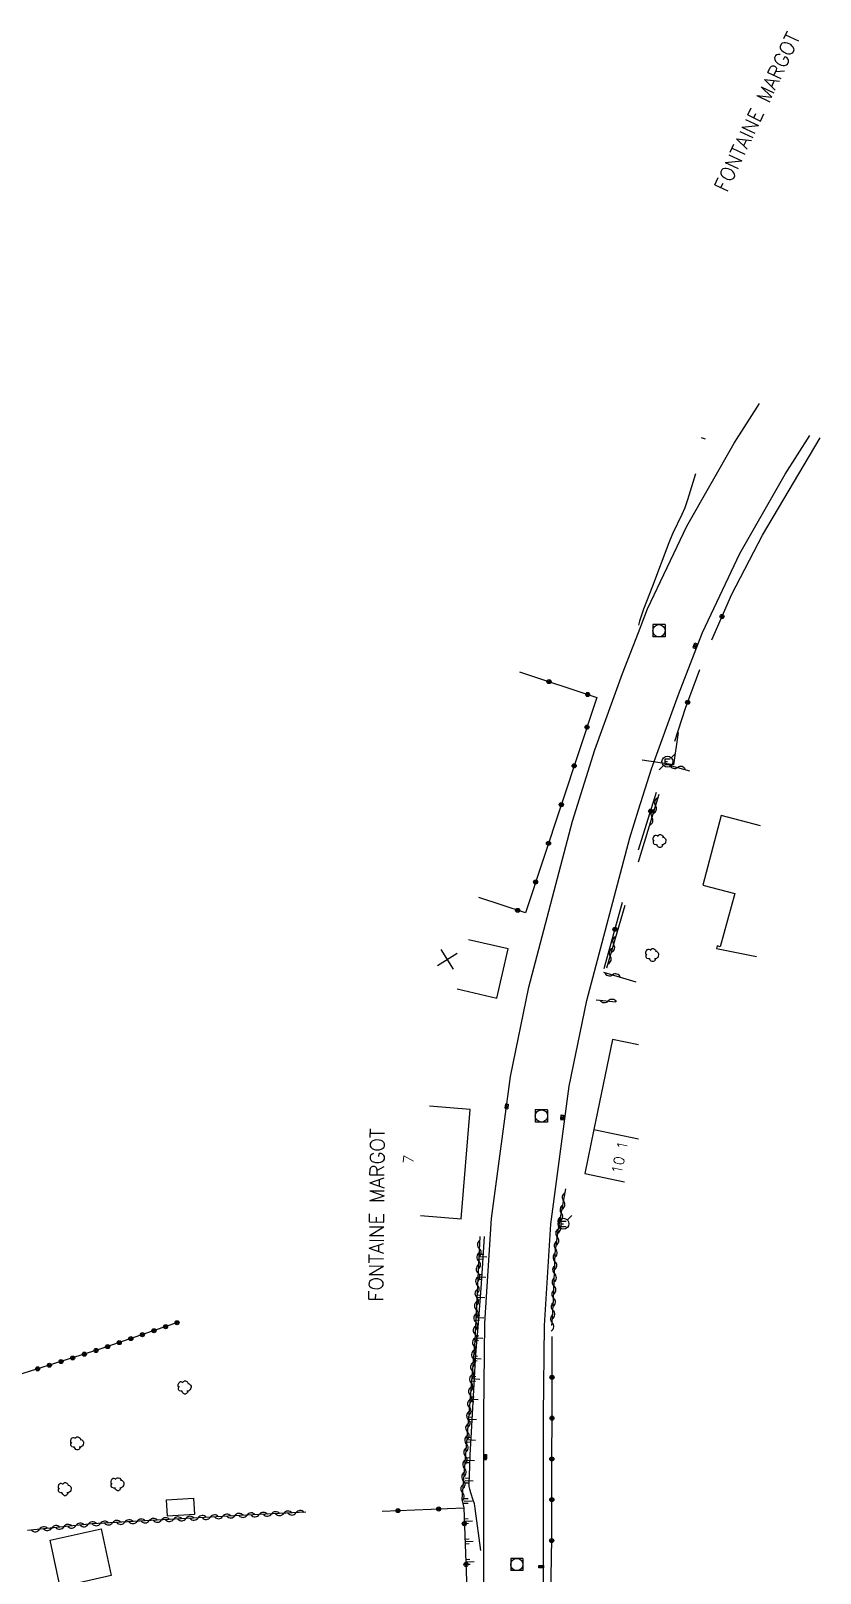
# Model space of a CAD drawing. Header units: millimetres. Extents: x -50 to 223029, y -50 to 65954.
# Drawn here: x 222925.5 to 223022.3, y 65548.7 to 65737.8 of the extents above; entities that cross this region are included whole.
import ezdxf
from ezdxf.enums import TextEntityAlignment as Align

# ---------------------------------------------------------------- set-up
doc = ezdxf.new("R2010")
doc.units = ezdxf.units.MM
doc.linetypes.add('DASHED', pattern=[0.75, 0.5, -0.25])
doc.layers.get('0').update_dxf_attribs({"linetype": 'CONTINUOUS'})
for name, color, linetype in [('W0008', 7, 'CONTINUOUS'), ('W0100', 7, 'CONTINUOUS'), ('W0104', 1, 'CONTINUOUS'), ('W0112', 1, 'DASHED'), ('W0211', 2, 'CONTINUOUS'), ('W0300', 7, 'CONTINUOUS'), ('W0310', 3, 'CONTINUOUS'), ('W0322', 7, 'CONTINUOUS'), ('W0323', 7, 'CONTINUOUS'), ('W0400', 7, 'CONTINUOUS'), ('W0420', 7, 'CONTINUOUS'), ('W0471', 7, 'CONTINUOUS'), ('W0989', 7, 'CONTINUOUS'), ('W0991', 7, 'CONTINUOUS')]:
    doc.layers.add(name, color=color, linetype=linetype)
doc.styles.get("Standard").update_dxf_attribs({"font": 'romans.shx', "width": 0.85})

# ---------------------------------------------------------------- blocks, each defined once
blk = doc.blocks.new('T471')
for p, q in [((-0.333334, 0.333334), (-0.333334, -0.333334)), ((-0.333334, 0.333334), (0.333334, 0.333334)), ((-0.333334, 0), (0, 0)), ((0.500001, 0.500001), (1.000002, 1.000002)), ((-0.500001, -0.500001), (-1.000002, -1.000002)), ((-0.333334, -0.333334), (0.333334, -0.333334))]:
    blk.add_line(p, q)
blk.add_ellipse((0, 0), major_axis=(0.471405, 0.471405), ratio=1, start_param=5.4977871438, end_param=11.780972451)
blk = doc.blocks.new('T300')
for p, q in [((-0.8, 0.51), (-0.86, 0.34)), ((-0.86, 0.34), (-0.86, 0.17)), ((-0.86, 0.17), (-0.74, 0.06)), ((-0.69, 0.63), (-0.8, 0.51)), ((-0.8, -0.06), (-0.74, 0.06)), ((-0.74, 0.06), (-0.69, 0.11)), ((-0.57, 0.69), (-0.69, 0.63)), ((-0.46, 0.69), (-0.57, 0.69)), ((-0.29, 0.63), (-0.46, 0.69)), ((-0.29, 0.63), (-0.17, 0.74)), ((-0.23, 0.57), (-0.29, 0.63)), ((-0.17, 0.74), (-0.06, 0.8)), ((-0.06, 0.8), (0.06, 0.8)), ((0.06, 0.8), (0.23, 0.74)), ((0.23, 0.74), (0.34, 0.63)), ((0.34, 0.63), (0.4, 0.51)), ((0.46, 0.46), (0.34, 0.46)), ((0.4, 0.51), (0.4, 0.46)), ((0.57, 0.4), (0.46, 0.46)), ((0.57, 0.4), (0.69, 0.29)), ((0.69, 0.29), (0.74, 0.17)), ((0.74, 0.06), (0.69, -0.17)), ((0.74, 0.17), (0.74, 0.06)), ((-0.8, -0.17), (-0.8, -0.06)), ((-0.8, -0.23), (-0.8, -0.17)), ((-0.74, -0.34), (-0.8, -0.23)), ((-0.69, -0.4), (-0.74, -0.34)), ((-0.51, -0.46), (-0.69, -0.4)), ((-0.4, -0.46), (-0.51, -0.46)), ((-0.4, -0.46), (-0.34, -0.46)), ((-0.34, -0.46), (-0.34, -0.4)), ((-0.34, -0.51), (-0.34, -0.46)), ((-0.29, -0.63), (-0.34, -0.51)), ((-0.17, -0.74), (-0.29, -0.63)), ((-0.06, -0.8), (-0.17, -0.74)), ((0.06, -0.8), (-0.06, -0.8)), ((0.17, -0.74), (0.06, -0.8)), ((0.23, -0.69), (0.17, -0.74)), ((0.29, -0.46), (0.23, -0.46)), ((0.29, -0.63), (0.23, -0.69)), ((0.46, -0.4), (0.29, -0.46)), ((0.34, -0.51), (0.29, -0.63)), ((0.34, -0.51), (0.34, -0.46)), ((0.57, -0.34), (0.46, -0.4)), ((0.63, -0.29), (0.57, -0.34)), ((0.69, -0.17), (0.63, -0.29))]:
    blk.add_line(p, q)
blk = doc.blocks.new('T420')
for p, q in [((0.75, 0.75), (-0.75, 0.75)), ((-0.75, 0.75), (-0.75, -0.75)), ((0.75, 0.75), (0.75, -0.75)), ((0.75, -0.75), (-0.75, -0.75))]:
    blk.add_line(p, q)
blk.add_ellipse((0, 0), major_axis=(-0.53, 0.53), ratio=1, start_param=3.926991, end_param=10.210176)
blk = doc.blocks.new('T400')
for p, q in [((-0.15, 0.3), (0.15, 0.3)), ((-0.15, -0.25), (-0.15, 0.3)), ((-0.15, 0.15), (0.15, 0.15)), ((-0.15, 0), (0.15, 0)), ((0.15, 0.3), (0.15, -0.25)), ((-0.15, -0.15), (0.15, -0.15)), ((-0.15, -0.25), (-0.15, -0.3)), ((-0.15, -0.3), (0.15, -0.3)), ((0.15, -0.3), (0.15, -0.25))]:
    blk.add_line(p, q)
blk = doc.blocks.new('t322o')
at = {"color": 0, "linetype": 'Continuous'}
for radius in [0.25, 0.15]:
    blk.add_circle((0, 0), radius, dxfattribs=at)
blk = doc.blocks.new('t310o')
at = {"color": 0, "linetype": 'Continuous'}
for centre, start, end in [((-0.5, 0.38), 216.8699, 323.1304), ((0.5, -0.37), 36.8699, 143.1303)]:
    blk.add_arc(centre, 0.625, start, end, dxfattribs=at)
blk = doc.blocks.new('t211o')
at = {"color": 0, "linetype": 'Continuous'}
for p, q in [((-0.29, 0.5), (-0.29, 0)), ((0, 1), (0, 0)), ((0.29, 0.5), (0.29, 0))]:
    blk.add_line(p, q, dxfattribs=at)
blk = doc.blocks.new('t991o')
at = {"color": 0, "linetype": 'Continuous'}
for p, q in [((-1, 1), (1, -1)), ((-1, -1), (1, 1))]:
    blk.add_line(p, q, dxfattribs=at)
blk = doc.blocks.new('t323o')
at = {"color": 0, "linetype": 'Continuous'}
for radius in [0.25, 0.15]:
    blk.add_circle((0, 0), radius, dxfattribs=at)

msp = doc.modelspace()

# ---------------------------------------------------------------- linework, layer by layer
at = {"layer": 'W0008'}
for points in [[(223000, 65664.02), (223001.12, 65666.92), (223005.91, 65677.07), (223011.73, 65687.22), (223014.83, 65692.1)], [(223000, 65642.27), (223001.58, 65647.3), (223004.9, 65656.42), (223007.85, 65664.03), (223012.4, 65673.69), (223017.98, 65683.44), (223021, 65688.17)], [(222981.04, 65568.21), (222981.17, 65579.35), (222981.99, 65592.2), (222984.31, 65609.61), (222986.54, 65620.56), (222991.91, 65640.89), (222994.65, 65649.65), (222998.05, 65658.99), (223000, 65664.02)], [(222988.35, 65568.12), (222988.48, 65579.07), (222989.27, 65591.48), (222991.52, 65608.4), (222993.67, 65618.9), (222998.93, 65638.87), (223000, 65642.27)], [(222981.05, 65529.32), (222981.03, 65540.45), (222981.05, 65557.33), (222981.04, 65568.21)], [(222988.36, 65529.34), (222988.34, 65540.45), (222988.36, 65557.33), (222988.35, 65568.21)]]:
    msp.add_lwpolyline(points, dxfattribs=at)
at = {"layer": 'W0100'}
for points in [[(223014.97, 65640.31), (223010.13, 65641.58), (223007.9, 65633.04), (223011.79, 65632.01), (223010, 65625.51), (223009.65, 65625.6), (223009.57, 65625.29), (223009.57, 65625.29), (223014.47, 65624.3)], [(222977.78, 65620.34), (222982.65, 65619.22), (222984.04, 65625.25), (222979.17, 65626.37)], [(223000, 65613.47), (222996.8, 65614.13), (222994.54, 65603.1), (222993.41, 65597.69), (222998.3, 65596.67)], [(222973.28, 65592.58), (222978.27, 65592.17), (222979.36, 65605.57), (222974.37, 65605.97)], [(222994.54, 65603.1), (223000, 65601.96)]]:
    msp.add_lwpolyline(points, dxfattribs=at)
at = {"layer": 'W0104'}
for points in [[(222942.16, 65557.72), (222945.46, 65557.93), (222945.59, 65555.93), (222942.29, 65555.72), (222942.16, 65557.72)], [(222935.38, 65548.44), (222929.13, 65547), (222927.9, 65552.75), (222934.13, 65554.14)]]:
    msp.add_lwpolyline(points, close=True, dxfattribs=at)
at = {"layer": 'W0112'}
msp.add_lwpolyline([(223007.69, 65687.9), (223008.33, 65687.73)], dxfattribs=at)
at = {"layer": 'W0211'}
for points in [[(223006.98, 65683.46), (223006.02, 65680.29), (223005.82, 65679.68), (223005.67, 65679.29), (223005.33, 65678.5), (223004.21, 65676.19), (223003.87, 65675.41), (223003.71, 65675.02), (223001.73, 65669.71), (223000.63, 65666.86), (223000.29, 65665.9), (223000.14, 65665.41), (223000, 65664.93)], [(222980.69, 65551.52), (222980, 65556.63), (222979.94, 65556.98), (222979.88, 65557.21), (222979.74, 65557.67), (222979.43, 65558.57), (222979.31, 65559.02), (222979.26, 65559.33), (222979.24, 65559.49), (222979.24, 65559.72), (222979.31, 65561.81), (222979.38, 65563.21), (222979.53, 65566), (222979.85, 65571.91), (222980.03, 65574.86), (222980.1, 65576.04), (222980.29, 65578.39), (222980.68, 65583.09), (222980.84, 65585.44), (222981.12, 65590)]]:
    msp.add_lwpolyline(points, dxfattribs=at)
at = {"layer": 'W0310'}
for points in [[(223004.06, 65647.69), (223006.23, 65647.05)], [(223000, 65635.93), (223002.52, 65644.22)], [(222996.13, 65622.91), (222998.35, 65630.58)], [(222995.71, 65622.39), (222999.69, 65621.2)], [(222994.81, 65618.99), (222997.24, 65618.76)], [(222989.39, 65579.07), (222989.43, 65579.43), (222989.59, 65582.27), (222989.8, 65587.93), (222990.16, 65590.72), (222991.09, 65595.81)], [(222980.56, 65590), (222979.92, 65577.19), (222978.36, 65557.78)], [(222978.36, 65557.78), (222978.58, 65556.72)], [(222959.23, 65556.19), (222951.15, 65555.8), (222933.05, 65554.76), (222925.1, 65553.96)]]:
    msp.add_lwpolyline(points, dxfattribs=at)
at = {"layer": 'W0322'}
for points in [[(223008.99, 65663.14), (223011.43, 65668.71), (223015.21, 65675.96), (223022.26, 65687.87)], [(222985.4, 65659.2), (222994.89, 65656.05), (222986.13, 65629.64), (222980.44, 65631.53)], [(223004.47, 65650.72), (223005.74, 65654.73), (223007.51, 65659.49)], [(223004.87, 65651.75), (223004.28, 65647.8), (223000.45, 65648.37)], [(223000, 65637.39), (223002.21, 65644.43)], [(222995.78, 65622.83), (222998.03, 65630.97)], [(222989.19, 65541.29), (222989.37, 65552.95), (222989.4, 65577.72)], [(222968.58, 65556.32), (222978.58, 65556.72), (222978.98, 65546.64), (222979.73, 65520.23)]]:
    msp.add_lwpolyline(points, dxfattribs=at)
at = {"layer": 'W0323'}
msp.add_lwpolyline([(222943.48, 65579.43), (222933.84, 65576.12), (222919.21, 65571.52)], dxfattribs=at)

# ---------------------------------------------------------------- block references
at = {"layer": 'W0211'}
for p, rotation in [((222980.43, 65587.5), 267.052742014788), ((222980.3, 65585.01), 267.052742014788), ((222980.17, 65582.51), 267.052742014788), ((222980.04, 65580.01), 267.052742014788), ((222979.92, 65577.52), 267.052742014788), ((222979.74, 65575.02), 265.4032117541963), ((222979.54, 65572.53), 265.4032117541963), ((222979.34, 65570.04), 265.4032117541963), ((222979.16, 65567.55), 266.9288850349639), ((222979.02, 65565.05), 266.9288850349639), ((222978.89, 65562.55), 266.9288850349639), ((222978.75, 65560.06), 266.9288850349639), ((222978.62, 65557.56), 266.9288850349639), ((222978.64, 65555.06), 272.2829451201358), ((222978.74, 65552.57), 272.2829451201358), ((222978.84, 65550.07), 272.2829451201358)]:
    msp.add_blockref('t211o', p, dxfattribs=dict(at, rotation=rotation))
at = {"layer": 'W0300'}
for p in [(223002.62, 65638.45), (223001.73, 65624.48), (222944.42, 65571.48), (222931.23, 65564.62), (222929.72, 65559.02), (222936.19, 65559.62)]:
    msp.add_blockref('T300', p, dxfattribs=at)
at = {"layer": 'W0310'}
for p, rotation in [((223004.8, 65647.48), 343.6327927914177), ((223001.65, 65641.35), 73.0990298983232), ((223002.09, 65642.79), 73.0990298983232), ((222996.54, 65624.36), 73.82911906620171), ((222996.96, 65625.8), 73.82911906620171), ((222996.81, 65622.06), 343.3392218276173), ((222996.3, 65618.85), 354.5930429761485), ((222990.82, 65594.34), 79.56581991723016), ((222990.55, 65592.86), 79.56581991723016), ((222990.28, 65591.39), 79.56581991723016), ((222980.48, 65588.5), 267.1395535642182), ((222989.86, 65588.42), 82.78673404080665), ((222990.05, 65589.91), 82.78673404080665), ((222980.41, 65587), 267.1395535642182), ((222989.76, 65586.92), 87.85923158439657), ((222980.33, 65585.51), 267.1395535642182), ((222989.71, 65585.42), 87.85923158439657), ((222980.18, 65582.51), 267.1395535642182), ((222980.26, 65584.01), 267.1395535642182), ((222989.65, 65583.92), 87.85923158439657), ((222980.11, 65581.01), 267.1395535642182), ((222989.52, 65580.93), 86.79602221619098), ((222989.6, 65582.43), 87.85923158439657), ((222980.03, 65579.51), 267.1395535642182), ((222989.43, 65579.43), 83.5989451880613), ((222979.96, 65578.02), 267.1395535642182), ((222979.74, 65575.02), 265.4031999896191), ((222979.86, 65576.52), 265.4031999896191), ((222979.62, 65573.53), 265.4031999896191), ((222979.5, 65572.03), 265.4031999896191), ((222979.38, 65570.54), 265.4031999896191), ((222979.14, 65567.55), 265.4031999896191), ((222979.26, 65569.04), 265.4031999896191), ((222979.02, 65566.05), 265.4031999896191), ((222978.9, 65564.56), 265.4031999896191), ((222978.78, 65563.06), 265.4031999896191), ((222978.54, 65560.07), 265.4031999896191), ((222978.66, 65561.57), 265.4031999896191), ((222978.42, 65558.58), 265.4031999896191), ((222934.05, 65554.82), 183.2766193629041), ((222935.55, 65554.91), 183.2766193629041), ((222937.05, 65554.99), 183.2766193629041), ((222938.55, 65555.08), 183.2766193629041), ((222940.04, 65555.17), 183.2766193629041), ((222941.54, 65555.25), 183.2766193629041), ((222943.04, 65555.34), 183.2766193629041), ((222944.54, 65555.42), 183.2766193629041), ((222946.03, 65555.51), 183.2766193629041), ((222947.53, 65555.59), 183.2766193629041), ((222949.03, 65555.68), 183.2766193629041), ((222950.53, 65555.77), 183.2766193629041), ((222952.02, 65555.84), 182.7226518490848), ((222953.52, 65555.91), 182.7226518490848), ((222955.02, 65555.99), 182.7226518490848), ((222956.52, 65556.06), 182.7226518490848), ((222958.02, 65556.13), 182.7226518490848), ((222926.59, 65554.11), 185.7640719399868), ((222928.08, 65554.26), 185.7640719399868), ((222929.57, 65554.41), 185.7640719399868), ((222931.06, 65554.56), 185.7640719399868), ((222932.56, 65554.72), 185.7640719399868)]:
    msp.add_blockref('t310o', p, dxfattribs=dict(at, rotation=rotation))
at = {"layer": 'W0322'}
for p, rotation in [((223010.23, 65665.98), 66.37474763088615), ((222989.03, 65658), 341.6478709868835), ((222993.78, 65656.42), 341.6478709868835), ((223006.02, 65655.47), 69.60648527963916), ((222993.69, 65652.42), 251.6478554066572), ((222992.12, 65647.68), 251.6478554066572), ((222990.54, 65642.93), 251.6478554066572), ((223001.49, 65642.12), 72.5502668065677), ((222988.97, 65638.19), 251.6478554066572), ((222987.39, 65633.44), 251.6478554066572), ((222985.19, 65629.96), 161.6478527614085), ((222997.11, 65627.65), 74.49403719103258), ((222989.4, 65572.72), 89.92943027633825), ((222989.39, 65567.72), 89.92943027633825), ((222989.38, 65562.72), 89.92943027633825), ((222989.38, 65557.72), 89.92943027633825), ((222970.51, 65556.39), 2.28292478674551), ((222975.51, 65556.59), 2.28292478674551), ((222978.65, 65554.78), 272.2829451201358), ((222989.37, 65552.72), 89.1159998186983), ((222978.85, 65549.79), 272.2829451201358)]:
    msp.add_blockref('t322o', p, dxfattribs=dict(at, rotation=rotation))
at = {"layer": 'W0323'}
for p, rotation in [((222943.45, 65579.42), 198.9813968900962), ((222937.78, 65577.47), 198.9813968900962), ((222939.2, 65577.96), 198.9813968900962), ((222940.62, 65578.44), 198.9813968900962), ((222942.04, 65578.93), 198.9813968900962), ((222932.09, 65575.56), 197.4496322872519), ((222933.52, 65576.01), 197.4496322872519), ((222934.94, 65576.49), 198.9813968900962), ((222936.36, 65576.98), 198.9813968900962), ((222926.37, 65573.77), 197.4496322872519), ((222927.8, 65574.21), 197.4496322872519), ((222929.23, 65574.66), 197.4496322872519), ((222930.66, 65575.11), 197.4496322872519)]:
    msp.add_blockref('t323o', p, dxfattribs=dict(at, rotation=rotation))
at = {"layer": 'W0400'}
for p, rotation in [((223006.92, 65662.41), 337.4182945149889), ((222983.85, 65605.95), 352.4445651398278), ((222990.64, 65604.6), 353.0683402503147), ((222981.21, 65562.97), 0.3572222635348776), ((222988.1, 65549.52), 90)]:
    msp.add_blockref('T400', p, dxfattribs=dict(at, rotation=rotation))
at = {"layer": 'W0420'}
for p in [(223002.51, 65664.24), (222988.1, 65604.76), (222985.09, 65549.79)]:
    msp.add_blockref('T420', p, dxfattribs=at)
at = {"layer": 'W0471'}
for p in [(223003.54, 65648.19), (222990.81, 65591.55)]:
    msp.add_blockref('T471', p, dxfattribs=at)
at = {"layer": 'W0991', "rotation": 77.02757718585653}
msp.add_blockref('t991o', (222976.56, 65623.97), dxfattribs=at)

# ---------------------------------------------------------------- texts
at = {"layer": 'W0989'}
for rotation, p in [(64.7267, (223014.54, 65727.86)), (89.4904, (222967.92, 65592.63))]:
    msp.add_text('FONTAINE MARGOT', height=1.75, rotation=rotation, dxfattribs=at).set_placement(p, align=Align.MIDDLE)
at = {"layer": 'W0991'}
for s, rotation, p in [('10 1', 78.215, (222997.7, 65599.69)), ('7', 85.349, (222971.83, 65599.44))]:
    msp.add_text(s, height=1.25, rotation=rotation, dxfattribs=at).set_placement(p, align=Align.MIDDLE)

doc.saveas('drawing.dxf')
